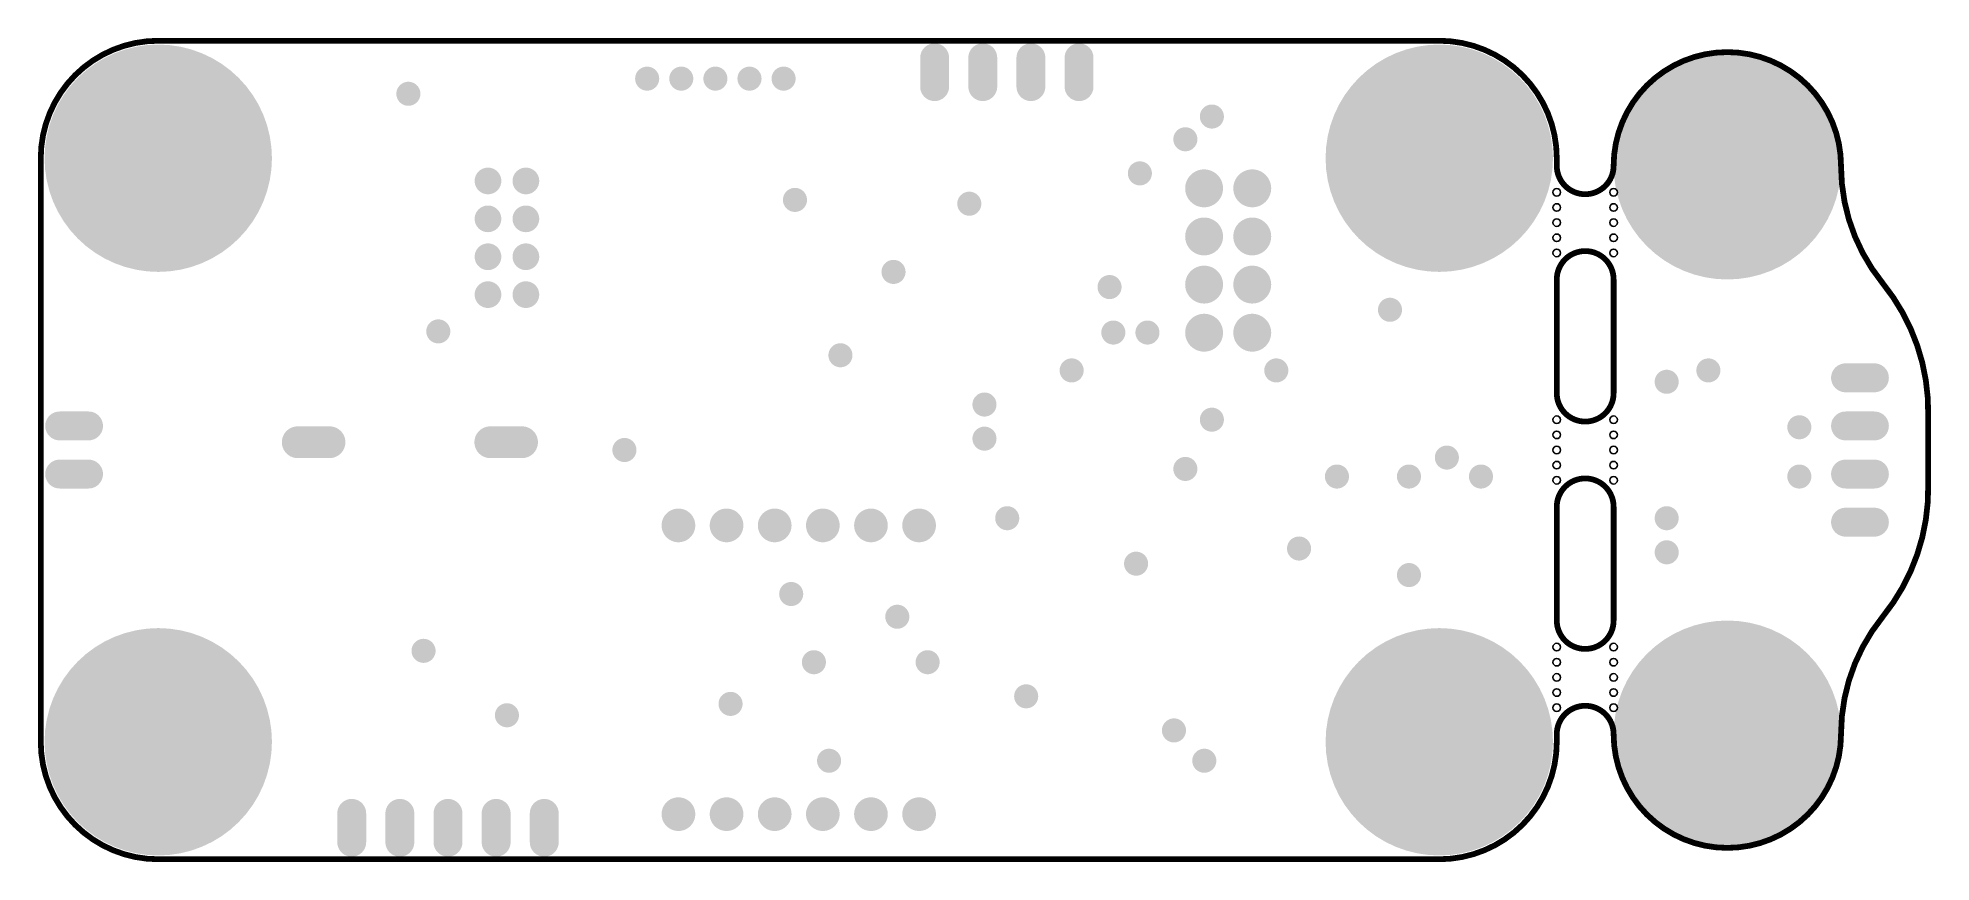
# Model space of a CAD drawing. Extents: x -0.2 to 99.8, y -0.2 to 43.4.
import ezdxf

# ---------------------------------------------------------------- set-up
doc = ezdxf.new("R2010")
doc.units = 0
for name, color, linetype in [('17', 82, 'CONTINUOUS'), ('18', 82, 'CONTINUOUS'), ('20', 7, 'CONTINUOUS')]:
    doc.layers.add(name, color=color, linetype=linetype)

# ---------------------------------------------------------------- blocks, each defined once
blk = doc.blocks.new('LONGP100')
at = {"const_width": 1}
blk.add_lwpolyline([(-0.5, 0), (0.5, 0)], dxfattribs=at)
at = {"const_width": 0.5}
for points in [[(-0.5, 0.25, 1), (-0.5, -0.25)], [(0.5, -0.25, 1), (0.5, 0.25)]]:
    blk.add_lwpolyline(points, format="xyb", dxfattribs=at)
blk = doc.blocks.new('ROUNDP')
at = {"const_width": 0.5}
blk.add_lwpolyline([(0, -0.25, 1), (0, 0.25, 1), (0, -0.25)], format="xyb", dxfattribs=at)
blk = doc.blocks.new('ROUNDV')
at = {"const_width": 0.5}
blk.add_lwpolyline([(0, -0.25, 1), (0, 0.25, 1), (0, -0.25)], format="xyb", dxfattribs=at)

msp = doc.modelspace()

# ---------------------------------------------------------------- linework, layer by layer
at = {"layer": '20'}
for points, const_width in [([(6.2, 43.2, 0.4142), (0, 37)], 0.3048), ([(6.2, 43.2762, 1), (6.2, 43.1238)], 0.1524), ([(6.2, 43.1238, 1), (6.2, 43.2762)], 0.1524), ([(80, 37, 0.4142), (73.8, 43.2)], 0.3048), ([(73.8, 43.2762, 1), (73.8, 43.1238)], 0.1524), ([(73.8, 43.1238, 1), (73.8, 43.2762)], 0.1524), ([(89, 42.6, 0.4142), (83, 36.6)], 0.3048), ([(95, 36.6, 0.4142), (89, 42.6)], 0.3048), ([(89, 42.6762, 1), (89, 42.5238)], 0.1524), ([(89, 42.5238, 1), (89, 42.6762)], 0.1524), ([(0.0762, 37, 1), (-0.0762, 37)], 0.1524), ([(-0.0762, 37, 1), (0.0762, 37)], 0.1524), ([(80.0762, 37, 1), (79.9238, 37)], 0.1524), ([(79.9238, 37, 1), (80.0762, 37)], 0.1524), ([(80, 36.6, 1), (83, 36.6)], 0.3048), ([(80.0762, 36.6, 1), (79.9238, 36.6)], 0.1524), ([(79.9238, 36.6, 1), (80.0762, 36.6)], 0.1524), ([(83.0762, 36.6, 1), (82.9238, 36.6)], 0.1524), ([(82.9238, 36.6, 1), (83.0762, 36.6)], 0.1524), ([(95, 36.6, 0.1722), (97.2, 30.4)], 0.3048), ([(95.0762, 36.6, 1), (94.9238, 36.6)], 0.1524), ([(94.9238, 36.6, 1), (95.0762, 36.6)], 0.1524), ([(83, 30.6, 1), (80, 30.6)], 0.3048), ([(80.0762, 30.6, 1), (79.9238, 30.6)], 0.1524), ([(79.9238, 30.6, 1), (80.0762, 30.6)], 0.1524), ([(83.0762, 30.6, 1), (82.9238, 30.6)], 0.1524), ([(82.9238, 30.6, 1), (83.0762, 30.6)], 0.1524), ([(99.6, 23.4, 0.1777), (97.2, 30.4)], 0.3048), ([(97.2592, 30.448, 1), (97.1408, 30.352)], 0.1524), ([(97.1408, 30.352, 1), (97.2592, 30.448)], 0.1524), ([(80, 24.6, 1), (83, 24.6)], 0.3048), ([(80.0762, 24.6, 1), (79.9238, 24.6)], 0.1524), ([(79.9238, 24.6, 1), (80.0762, 24.6)], 0.1524), ([(83.0762, 24.6, 1), (82.9238, 24.6)], 0.1524), ([(82.9238, 24.6, 1), (83.0762, 24.6)], 0.1524), ([(99.6762, 23.4, 1), (99.5238, 23.4)], 0.1524), ([(99.5238, 23.4016, 1), (99.6762, 23.3984)], 0.1524), ([(83, 18.6, 1), (80, 18.6)], 0.3048), ([(97.2, 12.8, 0.1777), (99.6, 19.8)], 0.3048), ([(99.6762, 19.8016, 1), (99.5238, 19.7984)], 0.1524), ([(99.5238, 19.8, 1), (99.6762, 19.8)], 0.1524), ([(80.0762, 18.6, 1), (79.9238, 18.6)], 0.1524), ([(79.9238, 18.6, 1), (80.0762, 18.6)], 0.1524), ([(83.0762, 18.6, 1), (82.9238, 18.6)], 0.1524), ([(82.9238, 18.6, 1), (83.0762, 18.6)], 0.1524), ([(80, 12.6, 1), (83, 12.6)], 0.3048), ([(80.0762, 12.6, 1), (79.9238, 12.6)], 0.1524), ([(79.9238, 12.6, 1), (80.0762, 12.6)], 0.1524), ([(83.0762, 12.6, 1), (82.9238, 12.6)], 0.1524), ([(82.9238, 12.6, 1), (83.0762, 12.6)], 0.1524), ([(97.2, 12.8, 0.1722), (95, 6.6)], 0.3048), ([(97.1408, 12.848, 1), (97.2592, 12.752)], 0.1524), ([(97.2592, 12.752, 1), (97.1408, 12.848)], 0.1524), ([(83, 6.6, 1), (80, 6.6)], 0.3048), ([(0, 6.2, 0.4142), (6.2, 0)], 0.3048), ([(0.0762, 6.2, 1), (-0.0762, 6.2)], 0.1524), ([(-0.0762, 6.2, 1), (0.0762, 6.2)], 0.1524), ([(73.8, 0, 0.4142), (80, 6.2)], 0.3048), ([(80.0762, 6.6, 1), (79.9238, 6.6)], 0.1524), ([(79.9238, 6.6, 1), (80.0762, 6.6)], 0.1524), ([(80.0762, 6.2, 1), (79.9238, 6.2)], 0.1524), ([(79.9238, 6.2, 1), (80.0762, 6.2)], 0.1524), ([(83, 6.6, 0.4142), (89, 0.6)], 0.3048), ([(83.0762, 6.6, 1), (82.9238, 6.6)], 0.1524), ([(82.9238, 6.6, 1), (83.0762, 6.6)], 0.1524), ([(89, 0.6, 0.4142), (95, 6.6)], 0.3048), ([(95.0762, 6.6, 1), (94.9238, 6.6)], 0.1524), ([(94.9238, 6.6, 1), (95.0762, 6.6)], 0.1524), ([(6.2, 0.0762, 1), (6.2, -0.0762)], 0.1524), ([(6.2, -0.0762, 1), (6.2, 0.0762)], 0.1524), ([(73.8, 0.0762, 1), (73.8, -0.0762)], 0.1524), ([(73.8, -0.0762, 1), (73.8, 0.0762)], 0.1524), ([(89, 0.6762, 1), (89, 0.5238)], 0.1524), ([(89, 0.5238, 1), (89, 0.6762)], 0.1524)]:
    msp.add_lwpolyline(points, format="xyb", dxfattribs=dict(at, const_width=const_width))
at = {"layer": '20', "const_width": 0.3048}
for points in [[(6.2, 43.2), (73.8, 43.2)], [(0, 6.2), (0, 37)], [(80, 36.6), (80, 37)], [(80, 24.6), (80, 30.6)], [(83, 30.6), (83, 24.6)], [(99.6, 19.8), (99.6, 23.4)], [(80, 18.6), (80, 12.6)], [(83, 12.6), (83, 18.6)], [(80, 6.6), (80, 6.2)], [(73.8, 0), (6.2, 0)]]:
    msp.add_lwpolyline(points, dxfattribs=at)
at = {"layer": '20'}
for centre in [(80, 35.2), (83, 35.2), (80, 34.4), (83, 34.4), (80, 33.6), (80, 32.8), (83, 33.6), (83, 32.8), (80, 32), (83, 32), (80, 23.2), (83, 23.2), (80, 22.4), (83, 22.4), (80, 21.6), (80, 20.8), (83, 21.6), (83, 20.8), (80, 20), (83, 20), (80, 11.2), (83, 11.2), (80, 10.4), (83, 10.4), (80, 9.6), (80, 8.8), (83, 9.6), (83, 8.8), (80, 8), (83, 8)]:
    msp.add_circle(centre, 0.2, dxfattribs=at)

# ---------------------------------------------------------------- block references
at = {"layer": '17'}
for name, p, xscale, yscale, rotation in [('LONGP100', (47.17, 41.54), 1.524, 1.524, 90), ('LONGP100', (47.17, 41.54), 1.524, 1.524, 90), ('LONGP100', (49.71, 41.54), 1.524, 1.524, 90), ('LONGP100', (49.71, 41.54), 1.524, 1.524, 90), ('LONGP100', (52.25, 41.54), 1.524, 1.524, 90), ('LONGP100', (52.25, 41.54), 1.524, 1.524, 90), ('LONGP100', (54.79, 41.54), 1.524, 1.524, 90), ('LONGP100', (54.79, 41.54), 1.524, 1.524, 90), ('ROUNDP', (23.6, 35.8), 1.408, 1.408, 270), ('ROUNDP', (23.6, 35.8), 1.408, 1.408, 270), ('ROUNDP', (25.6, 35.8), 1.408, 1.408, 270), ('ROUNDP', (25.6, 35.8), 1.408, 1.408, 270), ('ROUNDP', (61.39, 35.41), 2, 2, 90), ('ROUNDP', (61.39, 35.41), 2, 2, 90), ('ROUNDP', (63.93, 35.41), 2, 2, 90), ('ROUNDP', (63.93, 35.41), 2, 2, 90), ('ROUNDP', (23.6, 33.8), 1.408, 1.408, 270), ('ROUNDP', (23.6, 33.8), 1.408, 1.408, 270), ('ROUNDP', (25.6, 33.8), 1.408, 1.408, 270), ('ROUNDP', (25.6, 33.8), 1.408, 1.408, 270), ('ROUNDP', (61.39, 32.87), 2, 2, 90), ('ROUNDP', (61.39, 32.87), 2, 2, 90), ('ROUNDP', (63.93, 32.87), 2, 2, 90), ('ROUNDP', (63.93, 32.87), 2, 2, 90), ('ROUNDP', (23.6, 31.8), 1.408, 1.408, 270), ('ROUNDP', (23.6, 31.8), 1.408, 1.408, 270), ('ROUNDP', (25.6, 31.8), 1.408, 1.408, 270), ('ROUNDP', (25.6, 31.8), 1.408, 1.408, 270), ('ROUNDP', (61.39, 30.33), 2, 2, 90), ('ROUNDP', (61.39, 30.33), 2, 2, 90), ('ROUNDP', (63.93, 30.33), 2, 2, 90), ('ROUNDP', (63.93, 30.33), 2, 2, 90), ('ROUNDP', (23.6, 29.8), 1.408, 1.408, 270), ('ROUNDP', (23.6, 29.8), 1.408, 1.408, 270), ('ROUNDP', (25.6, 29.8), 1.408, 1.408, 270), ('ROUNDP', (25.6, 29.8), 1.408, 1.408, 270), ('ROUNDP', (61.39, 27.79), 2, 2, 90), ('ROUNDP', (61.39, 27.79), 2, 2, 90), ('ROUNDP', (63.93, 27.79), 2, 2, 90), ('ROUNDP', (63.93, 27.79), 2, 2, 90), ('LONGP100', (96, 25.41), 1.524, 1.524, 180), ('LONGP100', (96, 25.41), 1.524, 1.524, 180), ('LONGP100', (1.76, 22.87), 1.524, 1.524, 180), ('LONGP100', (1.76, 22.87), 1.524, 1.524, 180), ('LONGP100', (96, 22.87), 1.524, 1.524, 180), ('LONGP100', (96, 22.87), 1.524, 1.524, 180), ('LONGP100', (1.76, 20.33), 1.524, 1.524, 180), ('LONGP100', (1.76, 20.33), 1.524, 1.524, 180), ('LONGP100', (96, 20.33), 1.524, 1.524, 180), ('LONGP100', (96, 20.33), 1.524, 1.524, 180), ('LONGP100', (96, 17.79), 1.524, 1.524, 180), ('LONGP100', (96, 17.79), 1.524, 1.524, 180), ('LONGP100', (16.41, 1.66), 1.524, 1.524, 270), ('LONGP100', (16.41, 1.66), 1.524, 1.524, 270), ('LONGP100', (18.95, 1.66), 1.524, 1.524, 270), ('LONGP100', (18.95, 1.66), 1.524, 1.524, 270), ('LONGP100', (21.49, 1.66), 1.524, 1.524, 270), ('LONGP100', (21.49, 1.66), 1.524, 1.524, 270), ('LONGP100', (24.03, 1.66), 1.524, 1.524, 270), ('LONGP100', (24.03, 1.66), 1.524, 1.524, 270), ('LONGP100', (26.57, 1.66), 1.524, 1.524, 270), ('LONGP100', (26.57, 1.66), 1.524, 1.524, 270)]:
    msp.add_blockref(name, p, dxfattribs=dict(at, xscale=xscale, yscale=yscale, rotation=rotation))
for name, p, xscale, yscale in [('LONGP100', (14.4, 22.01), 1.6764, 1.6764), ('LONGP100', (14.4, 22.01), 1.6764, 1.6764), ('LONGP100', (24.56, 22.01), 1.6764, 1.6764), ('LONGP100', (24.56, 22.01), 1.6764, 1.6764), ('ROUNDP', (33.65, 17.62), 1.778, 1.778), ('ROUNDP', (33.65, 17.62), 1.778, 1.778), ('ROUNDP', (36.19, 17.62), 1.778, 1.778), ('ROUNDP', (36.19, 17.62), 1.778, 1.778), ('ROUNDP', (38.73, 17.62), 1.778, 1.778), ('ROUNDP', (38.73, 17.62), 1.778, 1.778), ('ROUNDP', (41.27, 17.62), 1.778, 1.778), ('ROUNDP', (41.27, 17.62), 1.778, 1.778), ('ROUNDP', (43.81, 17.62), 1.778, 1.778), ('ROUNDP', (43.81, 17.62), 1.778, 1.778), ('ROUNDP', (46.35, 17.62), 1.778, 1.778), ('ROUNDP', (46.35, 17.62), 1.778, 1.778), ('ROUNDP', (33.65, 2.38), 1.778, 1.778), ('ROUNDP', (33.65, 2.38), 1.778, 1.778), ('ROUNDP', (36.19, 2.38), 1.778, 1.778), ('ROUNDP', (36.19, 2.38), 1.778, 1.778), ('ROUNDP', (38.73, 2.38), 1.778, 1.778), ('ROUNDP', (38.73, 2.38), 1.778, 1.778), ('ROUNDP', (41.27, 2.38), 1.778, 1.778), ('ROUNDP', (41.27, 2.38), 1.778, 1.778), ('ROUNDP', (43.81, 2.38), 1.778, 1.778), ('ROUNDP', (43.81, 2.38), 1.778, 1.778), ('ROUNDP', (46.35, 2.38), 1.778, 1.778), ('ROUNDP', (46.35, 2.38), 1.778, 1.778)]:
    msp.add_blockref(name, p, dxfattribs=dict(at, xscale=xscale, yscale=yscale))
at = {"layer": '18'}
for p, xscale, yscale in [((6.2, 37), 12, 12), ((73.8, 37), 12, 12), ((89, 36.6), 12, 12), ((19.4, 40.4), 1.27, 1.27), ((32, 41.2), 1.27, 1.27), ((33.8, 41.2), 1.27, 1.27), ((35.6, 41.2), 1.27, 1.27), ((37.4, 41.2), 1.27, 1.27), ((39.2, 41.2), 1.27, 1.27), ((61.8, 39.2), 1.27, 1.27), ((60.4, 38), 1.27, 1.27), ((58, 36.2), 1.27, 1.27), ((39.8, 34.8), 1.27, 1.27), ((49, 34.6), 1.27, 1.27), ((45, 31), 1.27, 1.27), ((56.4, 30.2), 1.27, 1.27), ((71.2, 29), 1.27, 1.27), ((20.979, 27.86), 1.27, 1.27), ((56.6, 27.8), 1.27, 1.27), ((58.4, 27.8), 1.27, 1.27), ((42.2, 26.6), 1.27, 1.27), ((54.4, 25.8), 1.27, 1.27), ((65.2, 25.8), 1.27, 1.27), ((88, 25.8), 1.27, 1.27), ((85.8, 25.2), 1.27, 1.27), ((49.8, 24), 1.27, 1.27), ((61.8, 23.2), 1.27, 1.27), ((92.8, 22.8), 1.27, 1.27), ((30.8, 21.6), 1.27, 1.27), ((49.8, 22.2), 1.27, 1.27), ((60.4, 20.6), 1.27, 1.27), ((74.2, 21.2), 1.27, 1.27), ((68.4, 20.2), 1.27, 1.27), ((72.2, 20.2), 1.27, 1.27), ((76, 20.2), 1.27, 1.27), ((92.8, 20.2), 1.27, 1.27), ((51, 18), 1.27, 1.27), ((85.8, 18), 1.27, 1.27), ((66.4, 16.4), 1.27, 1.27), ((57.8, 15.6), 1.27, 1.27), ((85.8, 16.2), 1.27, 1.27), ((72.2, 15), 1.27, 1.27), ((39.6, 14), 1.27, 1.27), ((45.2, 12.8), 1.27, 1.27), ((6.2, 6.2), 12, 12), ((73.8, 6.2), 12, 12), ((89, 6.6), 12, 12), ((20.2, 11), 1.27, 1.27), ((40.8, 10.4), 1.27, 1.27), ((46.8, 10.4), 1.27, 1.27), ((52, 8.6), 1.27, 1.27), ((24.6, 7.6), 1.27, 1.27), ((36.4, 8.2), 1.27, 1.27), ((59.8, 6.8), 1.27, 1.27), ((41.6, 5.2), 1.27, 1.27), ((61.4, 5.2), 1.27, 1.27)]:
    msp.add_blockref('ROUNDV', p, dxfattribs=dict(at, xscale=xscale, yscale=yscale))

doc.saveas('drawing.dxf')
